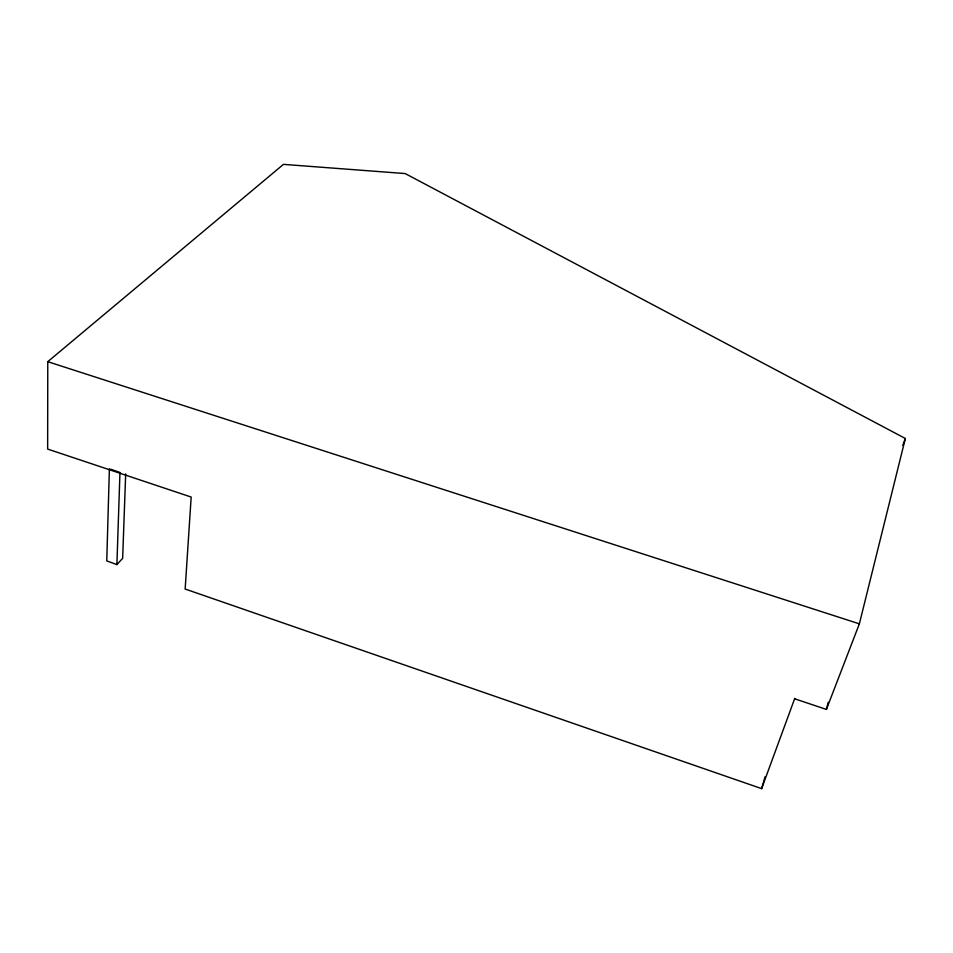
<?xml version="1.0" encoding="UTF-8"?>
<svg xmlns="http://www.w3.org/2000/svg" width="953" height="953" viewBox="0 0 953 953"><rect width="100%" height="100%" fill="white"/><g stroke="black" fill="none" stroke-linecap="round" stroke-linejoin="round"><path stroke-width="1.43" d="M794.671 698.799L826.406 709.413L859.368 623.846L905.35 438.487L405.18 173.565L283.434 164.369L47.769 361.687L47.65 449.077L191.172 497.049L185.156 589.037L761.638 788.631L794.778 698.335M109.392 468.745L106.76 560.9L116.897 564.593L122.651 558.327L125.677 473.867M116.897 564.593L119.959 472.462L110.715 469.21M761.638 788.631L765.068 776.766M826.406 709.413L828.252 702.254M902.753 445.42L905.35 438.487M47.769 361.687L859.368 623.846"/></g></svg>
